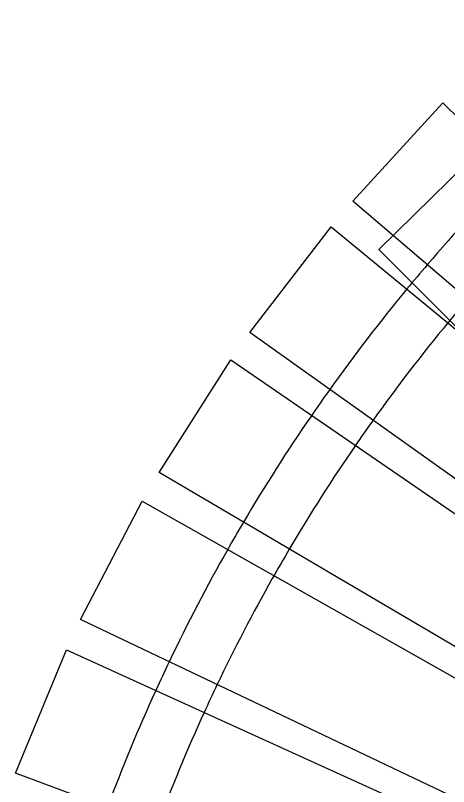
# Model space of a CAD drawing. Header units: millimetres. Extents: x 5064 to 28824, y 3085 to 7285.
# Drawn here: x 7397 to 7723, y 5699 to 6280 of the extents above; entities that cross this region are included whole.
import ezdxf
from ezdxf.lldxf.tags import DXFTag

# ---------------------------------------------------------------- set-up
doc = ezdxf.new("R2010")
doc.units = ezdxf.units.MM
doc.header["$LTSCALE"] = 0.3
tags = doc.linetypes.add('HIDDEN2', pattern=[4.7625, 3.175, -1.5875]).pattern_tags.tags
tags[6:7] = [DXFTag(74, 4), DXFTag(75, 0), DXFTag(340, '0'), DXFTag(46, 0.0), DXFTag(50, 0.0), DXFTag(44, 0.0), DXFTag(45, 0.0)]
tags[4:5] = [DXFTag(74, 4), DXFTag(75, 0), DXFTag(340, '0'), DXFTag(46, 0.0), DXFTag(50, 0.0), DXFTag(44, 0.0), DXFTag(45, 0.0)]

msp = doc.modelspace()

# ---------------------------------------------------------------- linework, layer by layer
for p, q in [((7670.38, 6104.02), (7849.45, 6280.48)), ((8023.94, 5750.46), (7670.38, 6104.02))]:
    msp.add_line(p, q)
at = {"ltscale": 3}
for points in [[(7650.82, 6140.57), (7718.72, 6214.68), (8032.58, 5906.25), (7985.43, 5854.79), (7650.82, 6140.57)], [(7573.48, 6041.57), (7634.66, 6121.32), (7974.21, 5841.42), (7931.72, 5786.04), (7573.48, 6041.57)], [(7505.06, 5936.21), (7559.06, 6020.99), (7921.7, 5771.75), (7884.21, 5712.88), (7505.06, 5936.21)], [(7446.08, 5825.29), (7492.49, 5914.45), (7875.48, 5697.77), (7843.25, 5635.85), (7446.08, 5825.29)], [(7396.99, 5709.65), (7435.45, 5802.52), (7835.87, 5620.03), (7809.16, 5555.55), (7396.99, 5709.65)]]:
    msp.add_lwpolyline(points, dxfattribs=at)
at = {"linetype": 'HIDDEN2'}
for radius, start, end in [(1366.21, 135.5, 139.5), (1326.21, 135.14019, 140.5), (1366.21, 140.5, 144.5), (1326.21, 140.5, 144.5), (1366.21, 145.55195, 149.5), (1326.21, 145.5, 149.5), (1366.21, 150.5, 154.5), (1326.21, 150.60989, 154.5), (1366.21, 155.5, 159.5), (1326.21, 155.5, 159.5)]:
    msp.add_arc((8745.83, 5205.34), radius, start, end, dxfattribs=at)
at = {"ltscale": 3}
for radius, start, end in [(1366.21, 139.5, 140.5), (1366.21, 144.5, 145.55195), (1326.21, 144.5, 145.5), (1366.21, 149.5, 150.5), (1326.21, 149.5, 150.60989), (1366.21, 154.5, 155.5), (1326.21, 154.5, 155.5)]:
    msp.add_arc((8745.83, 5205.34), radius, start, end, dxfattribs=at)

doc.saveas('drawing.dxf')
